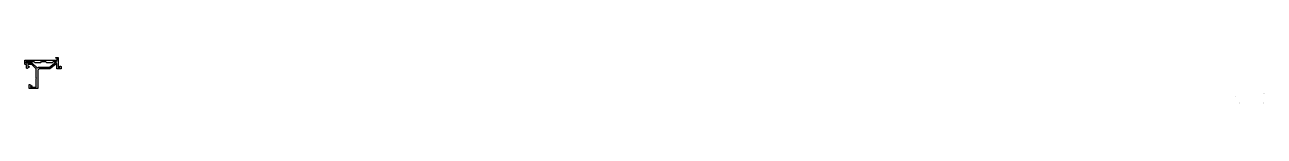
# Model space of a CAD drawing. Extents: x 237 to 1667, y 220 to 273.
import ezdxf

# ---------------------------------------------------------------- set-up
doc = ezdxf.new("R2010")
doc.units = 0
doc.layers.get('0').update_dxf_attribs({"color": 2, "linetype": 'CONTINUOUS'})
doc.layers.add('ANA', color=220, linetype='CONTINUOUS')

msp = doc.modelspace()

# ---------------------------------------------------------------- linework, layer by layer
at = {"color": 7}
for points in [[(1666.2, 231.1), (1666.2, 231.1, 0.06507)], [(1667.2, 230.9), (1667.2, 230.9, 0.081835)], [(1633.5, 228.2), (1633.5, 228.2, 0.104494)], [(1638.5, 219.7), (1638.5, 219.7, 0.105916)], [(1638.9, 220.7), (1638.9, 220.7, 0.106869)], [(1666.2, 220.7), (1666.2, 220.7, 0.030307)], [(1666.5, 219.7), (1666.5, 219.7, 0.032158)]]:
    msp.add_lwpolyline(points, format="xyb", dxfattribs=at)
at = {"layer": 'ANA', "color": 220, "linetype": 'BYBLOCK'}
for points in [[(241.6, 237.4), (241.6, 241, -0.57467), (242.4, 241.5), (244.6, 240.1), (244.6, 239.4), (243.3, 239.4), (243.3, 238.6), (249.9, 238.6), (249.9, 248.4, 0.384406), (249.9, 249.4), (249.9, 259.6), (244.6, 264.9), (240.3, 264.9), (240.3, 262.5), (241.6, 262.5), (241.6, 261.8), (239.3, 260.3, -0.531912), (238.6, 260.8), (238.6, 264.9), (237.1, 264.9, -0.414214), (236.6, 265.4), (236.6, 269.9), (274.1, 269.9), (274.1, 271.9), (272.6, 271.9), (272.6, 272.9), (275.1, 272.9), (275.1, 261.4), (277.1, 261.4), (277.1, 262.5, -0.599022), (277.9, 262.9), (278.6, 262.4), (278.6, 259.9), (273.6, 259.9), (273.6, 266.1), (265.6, 259.9), (254.6, 259.9, 0.414214), (251.6, 256.9), (251.6, 255.4), (251.6, 237.4, -0.414214), (251.1, 236.9), (242.1, 236.9, -0.414214)], [(248.1, 266.9), (255.1, 266.9), (256.1, 268.4), (260.6, 268.4), (261.6, 266.9), (268.6, 266.9), (269.6, 268.4), (272.7, 268.4, -0.714771), (273, 267.5), (265.1, 261.4), (253.9, 261.4, 0.164097), (251.2, 260.5), (245.3, 266.4), (238.1, 266.4), (238.1, 268.4), (247.1, 268.4)]]:
    msp.add_lwpolyline(points, format="xyb", close=True, dxfattribs=at)

doc.saveas('drawing.dxf')
